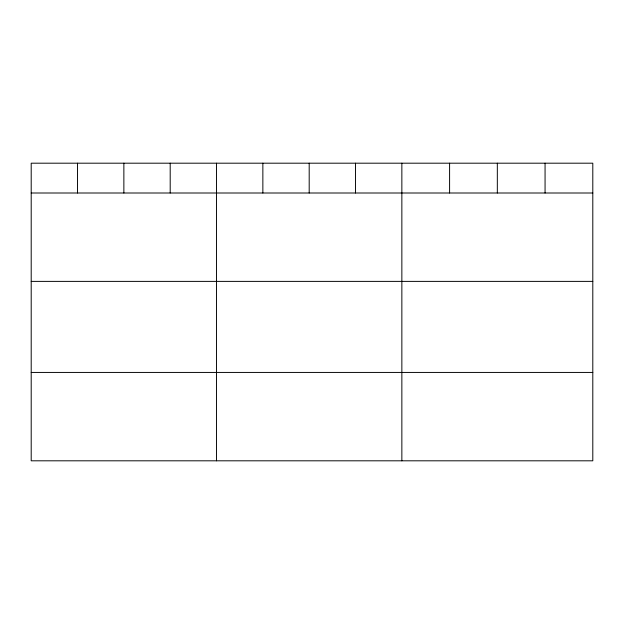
<?xml version="1.0" encoding="UTF-8"?>
<svg xmlns="http://www.w3.org/2000/svg" width="624" height="624" viewBox="0 0 624 624"><rect width="100%" height="100%" fill="white"/><g stroke="black" fill="none" stroke-linecap="round" stroke-linejoin="round"><path stroke-width="0.94" d="M592.8 193.003L592.8 460.808L31.2 460.808L31.2 163.192L592.8 163.192L592.8 193.003L31.2 193.003M31.2 281.385L592.8 281.385M31.2 372.434L592.8 372.434M545.064 163.192L545.064 193.003M497.328 163.192L497.328 193.003M449.592 163.192L449.592 193.003M401.856 163.192L401.856 460.808M355.524 163.192L355.524 193.003M309.192 163.192L309.192 193.003M262.86 163.192L262.86 193.003M216.528 163.192L216.528 460.808M170.196 163.192L170.196 193.003M123.864 163.192L123.864 193.003M77.532 163.192L77.532 193.003"/></g></svg>
